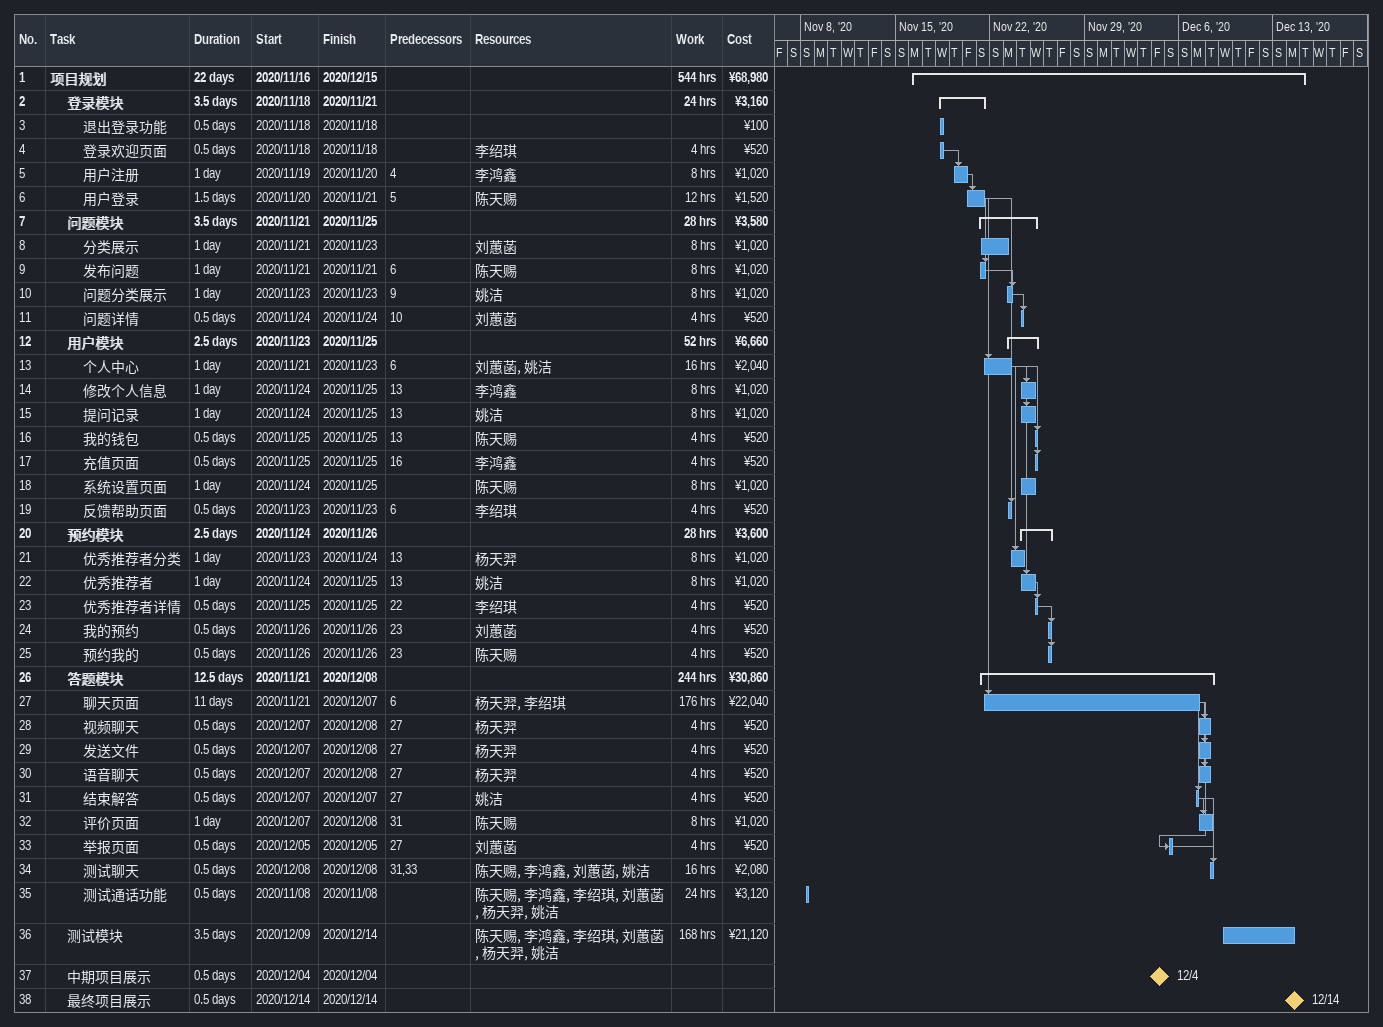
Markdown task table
| ID | Level | Task | Duration | Start | Finish | Predecessors | Resources | Work (h) | Cost (¥) |
|---|---|---|---|---|---|---|---|---|---|
| 1 | 1 | **项目规划** | 22d | 2020-11-16 | 2020-12-15 |  |  | 544 | 68980 |
| 2 | 2 | **登录模块** | 3.5d | 2020-11-18 | 2020-11-21 |  |  | 24 | 3160 |
| 3 | 3 | 退出登录功能 | 0.5d | 2020-11-18 | 2020-11-18 |  |  |  | 100 |
| 4 | 3 | 登录欢迎页面 | 0.5d | 2020-11-18 | 2020-11-18 |  | 李绍琪 | 4 | 520 |
| 5 | 3 | 用户注册 | 1d | 2020-11-19 | 2020-11-20 | 4 | 李鸿鑫 | 8 | 1020 |
| 6 | 3 | 用户登录 | 1.5d | 2020-11-20 | 2020-11-21 | 5 | 陈天赐 | 12 | 1520 |
| 7 | 2 | **问题模块** | 3.5d | 2020-11-21 | 2020-11-25 |  |  | 28 | 3580 |
| 8 | 3 | 分类展示 | 1d | 2020-11-21 | 2020-11-23 |  | 刘蕙菡 | 8 | 1020 |
| 9 | 3 | 发布问题 | 1d | 2020-11-21 | 2020-11-21 | 6 | 陈天赐 | 8 | 1020 |
| 10 | 3 | 问题分类展示 | 1d | 2020-11-23 | 2020-11-23 | 9 | 姚洁 | 8 | 1020 |
| 11 | 3 | 问题详情 | 0.5d | 2020-11-24 | 2020-11-24 | 10 | 刘蕙菡 | 4 | 520 |
| 12 | 2 | **用户模块** | 2.5d | 2020-11-23 | 2020-11-25 |  |  | 52 | 6660 |
| 13 | 3 | 个人中心 | 1d | 2020-11-21 | 2020-11-23 | 6 | 刘蕙菡, 姚洁 | 16 | 2040 |
| 14 | 3 | 修改个人信息 | 1d | 2020-11-24 | 2020-11-25 | 13 | 李鸿鑫 | 8 | 1020 |
| 15 | 3 | 提问记录 | 1d | 2020-11-24 | 2020-11-25 | 13 | 姚洁 | 8 | 1020 |
| 16 | 3 | 我的钱包 | 0.5d | 2020-11-25 | 2020-11-25 | 13 | 陈天赐 | 4 | 520 |
| 17 | 3 | 充值页面 | 0.5d | 2020-11-25 | 2020-11-25 | 16 | 李鸿鑫 | 4 | 520 |
| 18 | 3 | 系统设置页面 | 1d | 2020-11-24 | 2020-11-25 |  | 陈天赐 | 8 | 1020 |
| 19 | 3 | 反馈帮助页面 | 0.5d | 2020-11-23 | 2020-11-23 | 6 | 李绍琪 | 4 | 520 |
| 20 | 2 | **预约模块** | 2.5d | 2020-11-24 | 2020-11-26 |  |  | 28 | 3600 |
| 21 | 3 | 优秀推荐者分类 | 1d | 2020-11-23 | 2020-11-24 | 13 | 杨天羿 | 8 | 1020 |
| 22 | 3 | 优秀推荐者 | 1d | 2020-11-24 | 2020-11-25 | 13 | 姚洁 | 8 | 1020 |
| 23 | 3 | 优秀推荐者详情 | 0.5d | 2020-11-25 | 2020-11-25 | 22 | 李绍琪 | 4 | 520 |
| 24 | 3 | 我的预约 | 0.5d | 2020-11-26 | 2020-11-26 | 23 | 刘蕙菡 | 4 | 520 |
| 25 | 3 | 预约我的 | 0.5d | 2020-11-26 | 2020-11-26 | 23 | 陈天赐 | 4 | 520 |
| 26 | 2 | **答题模块** | 12.5d | 2020-11-21 | 2020-12-08 |  |  | 244 | 30860 |
| 27 | 3 | 聊天页面 | 11d | 2020-11-21 | 2020-12-07 | 6 | 杨天羿, 李绍琪 | 176 | 22040 |
| 28 | 3 | 视频聊天 | 0.5d | 2020-12-07 | 2020-12-08 | 27 | 杨天羿 | 4 | 520 |
| 29 | 3 | 发送文件 | 0.5d | 2020-12-07 | 2020-12-08 | 27 | 杨天羿 | 4 | 520 |
| 30 | 3 | 语音聊天 | 0.5d | 2020-12-07 | 2020-12-08 | 27 | 杨天羿 | 4 | 520 |
| 31 | 3 | 结束解答 | 0.5d | 2020-12-07 | 2020-12-07 | 27 | 姚洁 | 4 | 520 |
| 32 | 3 | 评价页面 | 1d | 2020-12-07 | 2020-12-08 | 31 | 陈天赐 | 8 | 1020 |
| 33 | 3 | 举报页面 | 0.5d | 2020-12-05 | 2020-12-05 | 27 | 刘蕙菡 | 4 | 520 |
| 34 | 3 | 测试聊天 | 0.5d | 2020-12-08 | 2020-12-08 | 31, 33 | 陈天赐, 李鸿鑫, 刘蕙菡, 姚洁 | 16 | 2080 |
| 35 | 3 | 测试通话功能 | 0.5d | 2020-11-08 | 2020-11-08 |  | 陈天赐, 李鸿鑫, 李绍琪, 刘蕙菡, 杨天羿, 姚洁 | 24 | 3120 |
| 36 | 2 | 测试模块 | 3.5d | 2020-12-09 | 2020-12-14 |  | 陈天赐, 李鸿鑫, 李绍琪, 刘蕙菡, 杨天羿, 姚洁 | 168 | 21120 |
| 37 | 2 | 中期项目展示 | 0.5d | 2020-12-04 | 2020-12-04 |  |  |  |  |
| 38 | 2 | 最终项目展示 | 0.5d | 2020-12-14 | 2020-12-14 |  |  |  |  |
